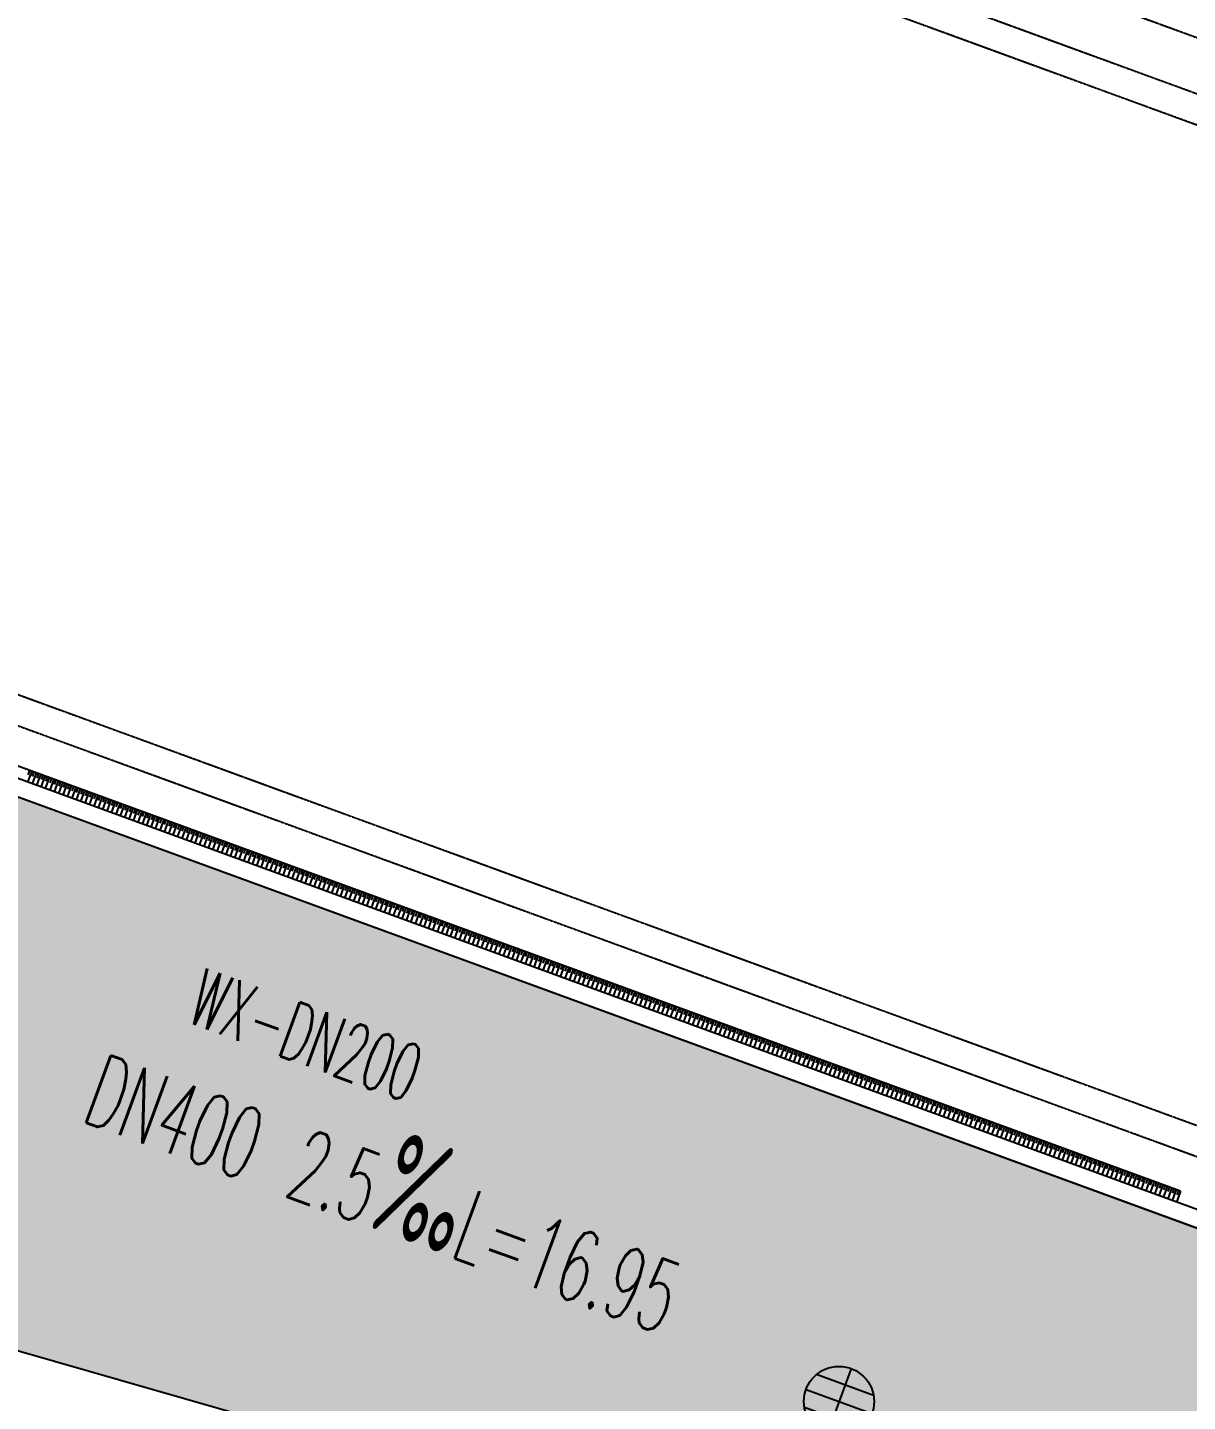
# Model space of a CAD drawing. Extents: x -111898 to 889894, y -2 to 1194865.
# Drawn here: x 487594 to 507413, y 795505 to 818971 of the extents above; entities that cross this region are included whole.
import ezdxf

# ---------------------------------------------------------------- set-up
doc = ezdxf.new("R2010")
doc.units = 0
doc.header["$LTSCALE"] = 10
doc.header["$MEASUREMENT"] = 0
doc.linetypes.add('10平面$0$DASH', pattern=[0.35, 0.25, -0.1])
doc.layers.get('Defpoints').update_dxf_attribs({"color": 210})
for name, color, linetype in [('0-WALL', 252, 'Continuous'), ('10平面$0$99平面图例外参$0$A-HATCH-2', 251, 'Continuous'), ('10平面$0$A-LIN-V', 9, 'Continuous'), ('DIM_雨水', 4, 'Continuous'), ('Gps-ZF雨水', 4, 'TG_Y'), ('TEXT_消防', 1, 'Continuous'), ('TEXT_雨水', 4, 'Continuous'), ('WALL', 252, 'Continuous'), ('WELL_雨水', 4, 'Continuous')]:
    doc.layers.add(name, color=color, linetype=linetype)
doc.layers.add('GPS-ZF消防', color=1, linetype='TG_X', lineweight=60)
doc.styles.add('_TWT_PIPEDN', font='SIMPLEX', dxfattribs={"width": 0.6, "height": 3, "bigfont": 'HZTXT'})
doc.styles.add('TG_LINETYPE', font='SIMPLEX', dxfattribs={"width": 0.8, "height": 3.5, "bigfont": 'HZTXT'})
doc.linetypes.add('TG_WX', pattern='A,3,-0.6,["WX",TG_LINETYPE,S=0.1,R=0,X=-0.52,Y=-0.15],0', length=3.6)
doc.linetypes.add('TG_X', pattern='A,5,-0.3,["X",TG_LINETYPE,S=0.1,R=0,X=-0.23,Y=-0.15],0', length=5.3)
doc.linetypes.add('TG_Y', pattern='A,2,-0.3,["Y",TG_LINETYPE,S=0.1,R=0,X=-0.25,Y=-0.15],0', length=2.3)

# ---------------------------------------------------------------- blocks, each defined once
blk = doc.blocks.new('10平面$0$99平面图例外参$0$$LinePat$填挖边坡')
at = {"color": 0}
for p, q in [((0, 0), (0, -1500)), ((300, 0), (300, -600))]:
    blk.add_line(p, q, dxfattribs=at)
at = {"layer": 'Defpoints', "color": 0}
blk.add_point((600, 0), dxfattribs=at)
blk = doc.blocks.new('$TWTSYS$00000375')
for p, q in [((0, 0.5, 0), (0, -0.5, 0)), ((0.433, 0.25, 0), (-0.433, 0.25, 0)), ((-0.5, 0, 0), (0.5, 0, 0)), ((0.433, -0.25, 0), (-0.433, -0.25, 0))]:
    blk.add_line(p, q)
blk.add_circle((0, 0, 0), 0.5)

msp = doc.modelspace()

# ---------------------------------------------------------------- hatches: boundary and pattern name
at = {"layer": '0-WALL'}
h = msp.add_hatch(dxfattribs=at)
h.set_pattern_fill('草坪或沼泽', color=8, scale=400, angle=-0.200257)
h.set_pattern_definition([(359.79974, (-824318.4, 704905.5), (1605.5824, 1594.398), [240, -48, 64, -48, 240, -960]), (359.79974, (-824398.3, 704953.8), (1605.5824, 1594.398), [160, -120, 240, -120, 160, -800]), (359.79974, (-823836, 705591.9), (1605.5824, 1594.398), [200, -80, 200, -1120]), (359.79974, (-824634.9, 705914.7), (1605.5824, 1594.398), [80, -160, 80, -1280]), (89.79974, (-824474.9, 705914.1), (-1594.398, 1605.5824), [144, -1456]), (89.79974, (-823998.3, 704952.4), (-1594.398, 1605.5824), [160, -1440]), (89.79974, (-823596, 705591), (-1594.398, 1605.5824), [160, -1440]), (44.79974, (-823790.3, 704935.7), (5.5922, 1599.9902), [160, -2102.7417]), (134.79974, (-824206.3, 704937.2), (-1599.9902, 5.5922), [160, -2102.7417]), (63.23469, (-823838.3, 704943.9), (5.5922, 1599.99023), [160, -3417.7088]), (75.7635, (-823918.27, 704952.15), (5.59221, 1599.99023), [160, -6436.969]), (75.7635, (-823516.03, 705590.75), (5.59221, 1599.99023), [128, -6468.969]), (75.7635, (-824442.9, 705914), (5.59221, 1599.99023), [112, -6484.969]), (103.835987, (-824078.27, 704952.7), (5.59221, 1599.99023), [160, -6436.969]), (103.835987, (-823676.03, 705591.3), (5.59221, 1599.99023), [128, -6468.969]), (103.835987, (-824506.9, 705914.2), (5.59221, 1599.99023), [112, -6484.969]), (116.364795, (-824158.3, 704945), (5.5922, 1599.99023), [160, -3417.7069])])
edge = h.paths.add_edge_path()
edge.add_line((479200.61, 815005.17), (475193.3, 816469.28))
edge.add_line((475193.3, 816469.28), (474495.63, 815541.09))
edge.add_arc((486490.29, 806527.8), 15003.71, 143.07729, 252.790003)
edge.add_line((482051.08, 792195.86), (483568.96, 797482.26))
edge.add_line((483568.96, 797482.26), (517209.69, 787822.99))
edge.add_line((517209.69, 787822.99), (515710.31, 782601.03))
edge.add_line((515710.31, 782601.03), (515703.08, 782575.85))
edge.add_arc((516679.76, 788496.23), 6000.4, 260.632256, 339.08386)
edge.add_line((522284.77, 786354.08), (524455.72, 792296.08))
edge.add_line((524455.72, 792296.08), (477210.31, 809557.67))
edge.add_line((477210.31, 809557.67), (479200.61, 815005.17))

# ---------------------------------------------------------------- linework, layer by layer
msp.add_lwpolyline([(479200.61, 815005.17), (475193.3, 816469.28), (474495.63, 815541.09, 0.51897487), (482051.08, 792195.86), (482051.08, 792195.86), (483568.96, 797482.26), (517209.69, 787822.99), (515710.31, 782601.03), (515703.08, 782575.85, 0.35633772), (522284.77, 786354.08), (524455.72, 792296.08), (477210.31, 809557.67)], format="xyb", close=True, dxfattribs=at)
at = {"layer": '10平面$0$A-LIN-V', "color": 8}
msp.add_line((507293.84, 799098.3), (477851.41, 809855.39), dxfattribs=at)
at = {"layer": 'DIM_雨水'}
msp.add_lwpolyline([(498102.02, 797506.56, 0, 0, 0), (500965.27, 796453.08, 0, 266.67, 0), (500026.78, 796798.38, 0, 0, 0)], format="xyseb", dxfattribs=at)
at = {"layer": 'GPS-ZF消防', "linetype": 'TG_WX', "ltscale": 0.1, "const_width": 400}
msp.add_lwpolyline([(476410.6, 806569.93), (570388.83, 772222.2)], dxfattribs=at)
at = {"layer": 'Gps-ZF雨水', "ltscale": 0.1, "const_width": 400}
msp.add_lwpolyline([(486109.84, 801152.92), (500895.26, 795712.09)], dxfattribs=at)
at = {"layer": 'WALL', "color": 8, "linetype": '10平面$0$DASH'}
for p, q in [((484422.3, 827257.27), (657436.26, 764044.87)), ((484113.41, 826411.83), (657127.37, 763199.42)), ((483941.82, 825942.19), (656955.78, 762729.79)), ((478621.79, 810798.34), (642806.59, 750811.75)), ((478450.2, 810328.7), (642635.01, 750342.12))]:
    msp.add_line(p, q, dxfattribs=at)
at = {"layer": 'WALL', "color": 8}
for p, q in [((507651.64, 798754.65), (477594.93, 809736.17)), ((507830.47, 798369.91), (477210.19, 809557.34))]:
    msp.add_line(p, q, dxfattribs=at)

# ---------------------------------------------------------------- block references
at = {"layer": '10平面$0$99平面图例外参$0$A-HATCH-2', "color": 8, "xscale": -0.1334433157703937, "yscale": 0.1333333333333333, "zscale": 0.1333333333333333, "rotation": 339.9297114345931}
for p in [(487665.66, 806269.66), (487740.86, 806242.18), (487816.07, 806214.71), (487891.27, 806187.23), (487966.48, 806159.75), (488041.68, 806132.28), (488116.88, 806104.8), (488192.09, 806077.32), (488267.29, 806049.85), (488342.49, 806022.37), (488417.7, 805994.89), (488492.9, 805967.42), (488568.11, 805939.94), (488643.31, 805912.47), (488718.51, 805884.99), (488793.72, 805857.51), (488868.92, 805830.04), (488944.13, 805802.56), (489019.33, 805775.08), (489094.53, 805747.61), (489169.74, 805720.13), (489244.94, 805692.65), (489320.14, 805665.18), (489395.35, 805637.7), (489470.55, 805610.22), (489545.76, 805582.75), (489620.96, 805555.27), (489696.16, 805527.79), (489771.37, 805500.32), (489846.57, 805472.84), (489921.77, 805445.37), (489996.98, 805417.89), (490072.18, 805390.41), (490147.39, 805362.94), (490222.59, 805335.46), (490297.79, 805307.98), (490373, 805280.51), (490448.2, 805253.03), (490523.4, 805225.55), (490598.61, 805198.08), (490673.81, 805170.6), (490749.02, 805143.12), (490824.22, 805115.65), (490899.42, 805088.17), (490974.63, 805060.69), (491049.83, 805033.22), (491125.03, 805005.74), (491200.24, 804978.27), (491275.44, 804950.79), (491350.65, 804923.31), (491425.85, 804895.84), (491501.05, 804868.36), (491576.26, 804840.88), (491651.46, 804813.41), (491726.66, 804785.93), (491801.87, 804758.45), (491877.07, 804730.98), (491952.28, 804703.5), (492027.48, 804676.02), (492102.68, 804648.55), (492177.89, 804621.07), (492253.09, 804593.6), (492328.29, 804566.12), (492403.5, 804538.64), (492478.7, 804511.17), (492553.91, 804483.69), (492629.11, 804456.21), (492704.31, 804428.74), (492779.52, 804401.26), (492854.72, 804373.78), (492929.92, 804346.31), (493005.13, 804318.83), (493080.33, 804291.35), (493155.54, 804263.88), (493230.74, 804236.4), (493305.94, 804208.92), (493381.15, 804181.45), (493456.35, 804153.97), (493531.56, 804126.5), (493606.76, 804099.02), (493681.96, 804071.54), (493757.17, 804044.07), (493832.37, 804016.59), (493907.57, 803989.11), (493982.78, 803961.64), (494057.98, 803934.16), (494133.19, 803906.68), (494208.39, 803879.21), (494283.59, 803851.73), (494358.8, 803824.25), (494434, 803796.78), (494509.2, 803769.3), (494584.41, 803741.82), (494659.61, 803714.35), (494734.82, 803686.87), (494810.02, 803659.4), (494885.22, 803631.92), (494960.43, 803604.44), (495035.63, 803576.97), (495110.83, 803549.49), (495186.04, 803522.01), (495261.24, 803494.54), (495336.45, 803467.06), (495411.65, 803439.58), (495486.85, 803412.11), (495562.06, 803384.63), (495637.26, 803357.15), (495712.46, 803329.68), (495787.67, 803302.2), (495862.87, 803274.72), (495938.08, 803247.25), (496013.28, 803219.77), (496088.48, 803192.3), (496163.69, 803164.82), (496238.89, 803137.34), (496314.09, 803109.87), (496389.3, 803082.39), (496464.5, 803054.91), (496539.71, 803027.44), (496614.91, 802999.96), (496690.11, 802972.48), (496765.32, 802945.01), (496840.52, 802917.53), (496915.72, 802890.05), (496990.93, 802862.58), (497066.13, 802835.1), (497141.34, 802807.63), (497216.54, 802780.15), (497291.74, 802752.67), (497366.95, 802725.2), (497442.15, 802697.72), (497517.35, 802670.24), (497592.56, 802642.77), (497667.76, 802615.29), (497742.97, 802587.81), (497818.17, 802560.34), (497893.37, 802532.86), (497968.58, 802505.38), (498043.78, 802477.91), (498118.98, 802450.43), (498194.19, 802422.95), (498269.39, 802395.48), (498344.6, 802368), (498419.8, 802340.53), (498495, 802313.05), (498570.21, 802285.57), (498645.41, 802258.1), (498720.62, 802230.62), (498795.82, 802203.14), (498871.02, 802175.67), (498946.23, 802148.19), (499021.43, 802120.71), (499096.63, 802093.24), (499171.84, 802065.76), (499247.04, 802038.28), (499322.25, 802010.81), (499397.45, 801983.33), (499472.65, 801955.85), (499547.86, 801928.38), (499623.06, 801900.9), (499698.26, 801873.43), (499773.47, 801845.95), (499848.67, 801818.47), (499923.88, 801791), (499999.08, 801763.52), (500074.28, 801736.04), (500149.49, 801708.57), (500224.69, 801681.09), (500299.89, 801653.61), (500375.1, 801626.14), (500450.3, 801598.66), (500525.51, 801571.18), (500600.71, 801543.71), (500675.91, 801516.23), (500751.12, 801488.76), (500826.32, 801461.28), (500901.52, 801433.8), (500976.73, 801406.33), (501051.93, 801378.85), (501127.14, 801351.37), (501202.34, 801323.9), (501277.54, 801296.42), (501352.75, 801268.94), (501427.95, 801241.47), (501503.15, 801213.99), (501578.36, 801186.51), (501653.56, 801159.04), (501728.77, 801131.56), (501803.97, 801104.08), (501879.17, 801076.61), (501954.38, 801049.13), (502029.58, 801021.66), (502104.78, 800994.18), (502179.99, 800966.7), (502255.19, 800939.23), (502330.4, 800911.75), (502405.6, 800884.27), (502480.8, 800856.8), (502556.01, 800829.32), (502631.21, 800801.84), (502706.41, 800774.37), (502781.62, 800746.89), (502856.82, 800719.41), (502932.03, 800691.94), (503007.23, 800664.46), (503082.43, 800636.98), (503157.64, 800609.51), (503232.84, 800582.03), (503308.04, 800554.56), (503383.25, 800527.08), (503458.45, 800499.6), (503533.66, 800472.13), (503608.86, 800444.65), (503684.06, 800417.17), (503759.27, 800389.7), (503834.47, 800362.22), (503909.68, 800334.74), (503984.88, 800307.27), (504060.08, 800279.79), (504135.29, 800252.31), (504210.49, 800224.84), (504285.69, 800197.36), (504360.9, 800169.89), (504436.1, 800142.41), (504511.31, 800114.93), (504586.51, 800087.46), (504661.71, 800059.98), (504736.92, 800032.5), (504812.12, 800005.03), (504887.32, 799977.55), (504962.53, 799950.07), (505037.73, 799922.6), (505112.94, 799895.12), (505188.14, 799867.64), (505263.34, 799840.17), (505338.55, 799812.69), (505413.75, 799785.21), (505488.95, 799757.74), (505564.16, 799730.26), (505639.36, 799702.79), (505714.57, 799675.31), (505789.77, 799647.83), (505864.97, 799620.36), (505940.18, 799592.88), (506015.38, 799565.4), (506090.58, 799537.93), (506165.79, 799510.45), (506240.99, 799482.97), (506316.2, 799455.5), (506391.4, 799428.02), (506466.6, 799400.54), (506541.81, 799373.07), (506617.01, 799345.59), (506692.21, 799318.11), (506767.42, 799290.64), (506842.62, 799263.16), (506917.83, 799235.69), (506993.03, 799208.21), (507068.23, 799180.73), (507143.44, 799153.26), (507218.64, 799125.78), (507293.84, 799098.3)]:
    msp.add_blockref('10平面$0$99平面图例外参$0$$LinePat$填挖边坡', p, dxfattribs=at)
at = {"layer": 'WELL_雨水', "xscale": 1200, "yscale": 1200, "zscale": 1200, "rotation": 339.79974336667}
msp.add_blockref('$TWTSYS$00000375', (501458.35, 795504.89), dxfattribs=at)

# ---------------------------------------------------------------- texts
at = {"layer": 'TEXT_消防', "style": '_TWT_PIPEDN', "width": 0.557143}
msp.add_text('WX-DN200', height=980, rotation=339.923345, dxfattribs=at).set_placement((490285.12, 801996.89))
at = {"layer": 'TEXT_雨水', "style": '_TWT_PIPEDN'}
for s, height, width, p in [('DN400', 1225, 0.557143, (488486.65, 800304.93)), ('2.5', 1225, 0.557143, (491950.97, 799030.11)), ('‰', 1750, 0.6, (493475.99, 798468.92)), ('L=16.95', 1225, 0.557143, (494784.17, 797987.53))]:
    msp.add_text(s, height=height, rotation=339.79709, dxfattribs=dict(at, width=width)).set_placement(p)

doc.saveas('drawing.dxf')
